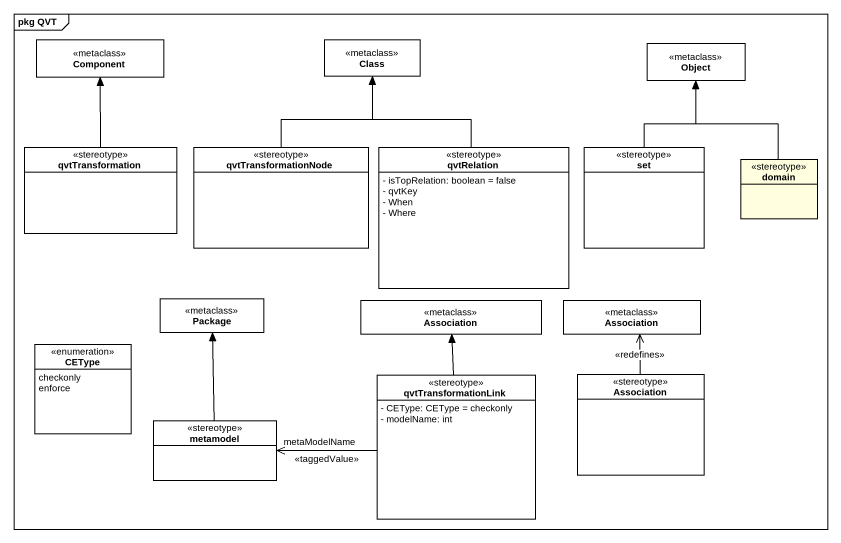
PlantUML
@startuml
mainframe pkg QVT
hide circle
hide empty members
skinparam classAttributeIconSize 0
class "Component" as Component_ <<metaclass>> #FFFFFF
class "Class" as Class_ <<metaclass>> #FFFFFF
class "Object" as Object_ <<metaclass>> #FFFFFF
class qvtTransformation <<stereotype>> #FFFFFF
class qvtTransformationNode <<stereotype>> #FFFFFF
class qvtRelation <<stereotype>> #FFFFFF {
  - isTopRelation: boolean = false
  - qvtKey
  - When
  - Where
}
class "set" as set_ <<stereotype>> #FFFFFF
class domain <<stereotype>> #FFFFE0
class "Package" as Package_ <<metaclass>> #FFFFFF
class Association <<metaclass>> #FFFFFF
class "Association" as Association_2 <<metaclass>> #FFFFFF
enum CEType #FFFFFF {
  checkonly
  enforce
}
class qvtTransformationLink <<stereotype>> #FFFFFF {
  - CEType: CEType = checkonly
  - modelName: int
}
class "Association" as Association_3 <<stereotype>> #FFFFFF
class metamodel <<stereotype>> #FFFFFF
qvtTransformation -up-> Component_
qvtTransformationNode -up-> Class_
qvtRelation -up-> Class_
set_ -up-> Object_
domain -up-> Object_
qvtTransformationLink -up-> Association
qvtTransformationLink -left-> "metaModelName" metamodel : <<taggedValue>>
Association_3 -up-> Association_2 : <<redefines>>
metamodel -up-> Package_
@enduml
